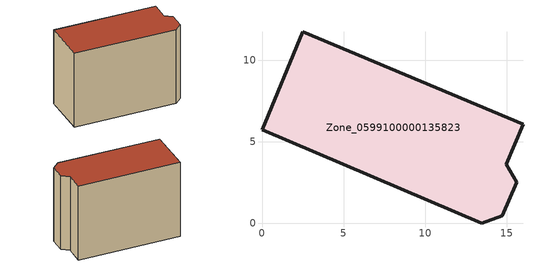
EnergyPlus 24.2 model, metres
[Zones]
Zone_0599100000135823
 floor ground (C_G): 2.5,11.73 16,6.05 14.97,3.6 15.62,2.52 14.72,0.47 13.47,0 0,5.73 z0
 wall outside (C_F): 16,6.05 2.5,11.73 0,5.73 13.47,0 14.72,0.47 15.62,2.52 14.97,3.6 16,6.05 z0:11.27
 roof outside (C_R): 13.47,0 14.72,0.47 15.62,2.52 14.97,3.6 16,6.05 2.5,11.73 0,5.73 z11.27
[BUILDING]
Pand.0599100000135823: North Axis=0; Terrain=City; Loads Convergence Tolerance Value=0.04; Temperature Convergence Tolerance Value=0.4; Solar Distribution=FullExterior; Maximum Number of Warmup Days=25; Minimum Number of Warmup Days=1
[Site:Location]
Rotterdam.The.Hague.AP_ZH_NLD Design_Conditions: Latitude=51.96; Longitude=4.45; Time Zone=1; Elevation=-4.5
[SITE:GROUNDTEMPERATURE:BUILDINGSURFACE]
18, 18, 18, 18, 18, 18, 18, 18, 18, 18, 18, 18
[MATERIAL] Thermal Absorptance=0.9; Solar Absorptance=0.7; Visible Absorptance=0.7
Name | Roughness | Thickness | Conductivity | Density | Specific Heat
G.TI.1946 | MediumSmooth | 0.15 | 1 | 540 | 1210
F.TI.1946 | Rough | 0.3 | 0.857143 | 1920 | 840
R.TI.1946 | MediumRough | 0.2 | 0.1 | 1500 | 1000
[CONSTRUCTION]
C_G: G.TI.1946
C_F: F.TI.1946
C_R: R.TI.1946
[ZONE]
Zone_0599100000135823: Type=1; Multiplier=1; Ceiling Height=Autocalculate; Volume=Autocalculate; Floor Area=autocalculate; Part of Total Floor Area=Yes
[ZONEINFILTRATION:DESIGNFLOWRATE]
Infil_Zone_0599100000135823: Zone or ZoneList or Space or SpaceList=Zone_0599100000135823; Schedule=AlwaysOn; Design Flow Rate Calculation Method=Flow/Area; Flow Rate per Floor Area=0.003; Constant Term Coefficient=1; Temperature Term Coefficient=0; Velocity Term Coefficient=0; Velocity Squared Term Coefficient=0
[HVACTEMPLATE:ZONE:IDEALLOADSAIRSYSTEM]
Zone_0599100000135823: Maximum Heating Supply Air Temperature=50; Minimum Cooling Supply Air Temperature=13; Maximum Heating Supply Air Humidity Ratio=0.0156; Minimum Cooling Supply Air Humidity Ratio=0.0077; Heating Limit=NoLimit; Cooling Limit=NoLimit; Dehumidification Control Type=ConstantSensibleHeatRatio; Cooling Sensible Heat Ratio=0.7; Dehumidification Setpoint=60; Humidification Control Type=None; Humidification Setpoint=30; Outdoor Air Method=None; Outdoor Air Flow Rate per Person=0.00944; Outdoor Air Flow Rate per Zone Floor Area=0; Outdoor Air Flow Rate per Zone=0; Demand Controlled Ventilation Type=None; Outdoor Air Economizer Type=NoEconomizer; Heat Recovery Type=None; Sensible Heat Recovery Effectiveness=0.7; Latent Heat Recovery Effectiveness=0.65
[ZONECONTROL:THERMOSTAT]
ThermostatControl_Zone_0599100000135823: Zone or ZoneList=Zone_0599100000135823; Control Type Schedule=DualSetpointControlType; Control 1=Thermostat_Zone_0599100000135823; Temperature Difference Between Cutout And Setpoint=0
[THERMOSTATSETPOINT:DUALSETPOINT]
Thermostat_Zone_0599100000135823: Heating Setpoint Temperature Schedule=HeatingSetpoint_Zone_0599100000135823; Cooling Setpoint Temperature Schedule=CoolingSetpoint_Zone_0599100000135823
[SCHEDULE:COMPACT]
HeatingSetpoint_Zone_0599100000135823: Through: 12/31, For: AllDays, Until: 24:00, 21
CoolingSetpoint_Zone_0599100000135823: Through: 12/31, For: AllDays, Until: 24:00, 24
DualSetpointControlType: Through: 12/31, For: AllDays, Until: 24:00, 4
AlwaysOn: Through: 12/31, For: AllDays, Until: 24:00, 1
